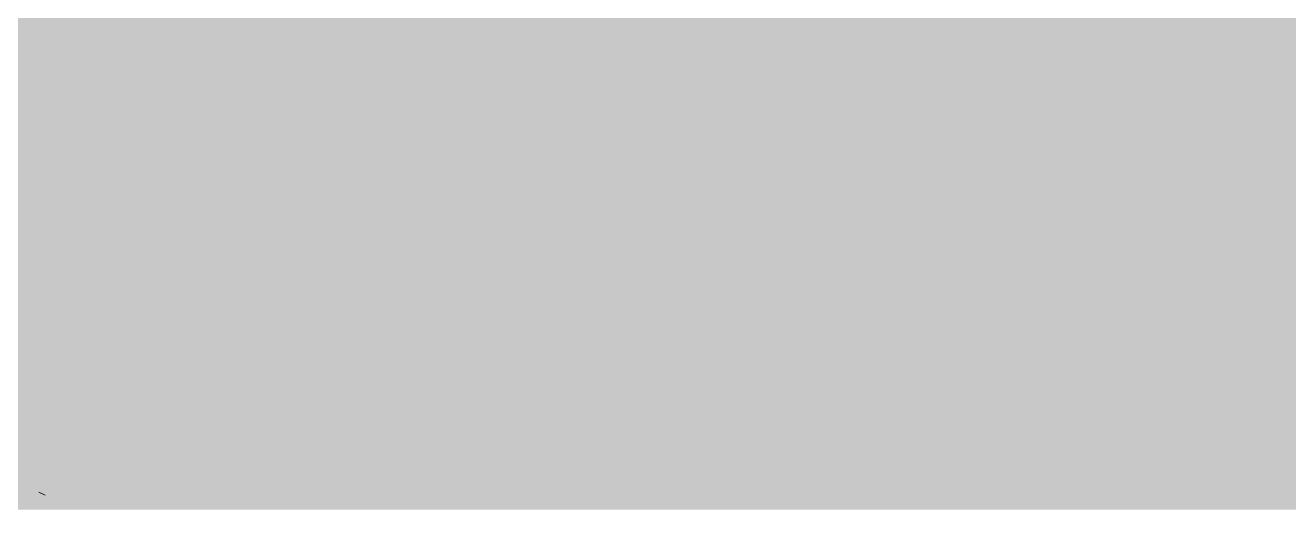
# Paper-space layout '03 3D Building and Roof' of a CAD drawing. Header units: millimetres. Extents: x 5 to 415, y 5 to 292.
# Drawn here: x 249.03 to 256.36, y 66.33 to 69.14 of the extents above; entities that cross this region are included whole.
import ezdxf

# ---------------------------------------------------------------- set-up
doc = ezdxf.new("R2010")
doc.units = ezdxf.units.MM
doc.layers.add('EXISTING', color=7, linetype='Continuous')
doc.layers.add('IMAGES', color=7, linetype='Continuous')

# ---------------------------------------------------------------- blocks, each defined once
blk = doc.blocks.new('SHEET_03')
at = {"layer": 'EXISTING', "color": 250, "lineweight": 9}
blk.add_line((249.1439, 66.407), (249.1058, 66.4249), dxfattribs=at)
at = {"layer": 'IMAGES', "color": 7}
for points in [[(243.6582, 69.1181), (262.7382, 69.1181), (243.6582, 69.2145), (262.7382, 69.2145)], [(243.8509, 69.0217), (262.7382, 69.0217), (243.8509, 69.1181), (262.7382, 69.1181)], [(244.14, 68.9253), (262.5455, 68.9253), (244.14, 69.0217), (262.5455, 69.0217)], [(244.2364, 68.8289), (262.4491, 68.8289), (244.2364, 68.9253), (262.4491, 68.9253)], [(244.5255, 68.7325), (262.16, 68.7325), (244.5255, 68.8289), (262.16, 68.8289)], [(244.7182, 68.6361), (261.9673, 68.6361), (244.7182, 68.7325), (261.9673, 68.7325)], [(244.9109, 68.5397), (261.7745, 68.5397), (244.9109, 68.6361), (261.7745, 68.6361)], [(245.0073, 68.4433), (261.6782, 68.4433), (245.0073, 68.5397), (261.6782, 68.5397)], [(245.2964, 68.3469), (261.5818, 68.3469), (245.2964, 68.4433), (261.5818, 68.4433)], [(245.5855, 68.2505), (261.5818, 68.2505), (245.5855, 68.3469), (261.5818, 68.3469)], [(245.6818, 68.1541), (261.5818, 68.1541), (245.6818, 68.2505), (261.5818, 68.2505)], [(245.9709, 68.0577), (261.5818, 68.0577), (245.9709, 68.1541), (261.5818, 68.1541)], [(246.0673, 67.9613), (261.5818, 67.9613), (246.0673, 68.0577), (261.5818, 68.0577)], [(246.3564, 67.8648), (261.6782, 67.8648), (246.3564, 67.9613), (261.6782, 67.9613)], [(246.5491, 67.7684), (261.9673, 67.7684), (246.5491, 67.8648), (261.9673, 67.8648)], [(246.7418, 67.672), (262.0636, 67.672), (246.7418, 67.7684), (262.0636, 67.7684)], [(246.9345, 67.5756), (262.3527, 67.5756), (246.9345, 67.672), (262.3527, 67.672)], [(247.1273, 67.4792), (262.5455, 67.4792), (247.1273, 67.5756), (262.5455, 67.5756)], [(247.2236, 67.3828), (262.7382, 67.3828), (247.2236, 67.4792), (262.7382, 67.4792)], [(247.6091, 67.2864), (262.9309, 67.2864), (247.6091, 67.3828), (262.9309, 67.3828)], [(247.8018, 67.19), (265.1473, 67.19), (247.8018, 67.2864), (265.1473, 67.2864)], [(247.9945, 67.0936), (265.4364, 67.0936), (247.9945, 67.19), (265.4364, 67.19)], [(248.0909, 66.9972), (265.6291, 66.9972), (248.0909, 67.0936), (265.6291, 67.0936)], [(248.2836, 66.9008), (265.9182, 66.9008), (248.2836, 66.9972), (265.9182, 66.9972)], [(248.4764, 66.8044), (266.1109, 66.8044), (248.4764, 66.9008), (266.1109, 66.9008)], [(248.8618, 66.708), (266.3036, 66.708), (248.8618, 66.8044), (266.3036, 66.8044)], [(248.9582, 66.6116), (266.5927, 66.6116), (248.9582, 66.708), (266.5927, 66.708)], [(248.9582, 66.5152), (249.0545, 66.5152), (248.9582, 66.6116), (249.0545, 66.6116)], [(249.0545, 66.5152), (249.1509, 66.5152), (249.0545, 66.6116), (249.1509, 66.6116)], [(249.1509, 66.5152), (249.2473, 66.5152), (249.1509, 66.6116), (249.2473, 66.6116)], [(249.2473, 66.5152), (266.7855, 66.5152), (249.2473, 66.6116), (266.7855, 66.6116)], [(248.9582, 66.4188), (249.2473, 66.4188), (248.9582, 66.5152), (249.2473, 66.5152)], [(249.2473, 66.4188), (249.3436, 66.4188), (249.2473, 66.5152), (249.3436, 66.5152)], [(249.3436, 66.4188), (267.0745, 66.4188), (249.3436, 66.5152), (267.0745, 66.5152)], [(248.9582, 66.3224), (249.0545, 66.3224), (248.9582, 66.4188), (249.0545, 66.4188)], [(249.0545, 66.3224), (249.1509, 66.3224), (249.0545, 66.4188), (249.1509, 66.4188)], [(249.1509, 66.3224), (249.3436, 66.3224), (249.1509, 66.4188), (249.3436, 66.4188)], [(249.3436, 66.3224), (249.44, 66.3224), (249.3436, 66.4188), (249.44, 66.4188)], [(249.44, 66.3224), (249.5364, 66.3224), (249.44, 66.4188), (249.5364, 66.4188)], [(249.5364, 66.3224), (267.2673, 66.3224), (249.5364, 66.4188), (267.2673, 66.4188)]]:
    blk.add_solid(points, dxfattribs=at)

psp = doc.layouts.new('03 3D Building and Roof')

# ---------------------------------------------------------------- block references
psp.add_blockref('SHEET_03', (0, 0))

doc.saveas('drawing.dxf')
